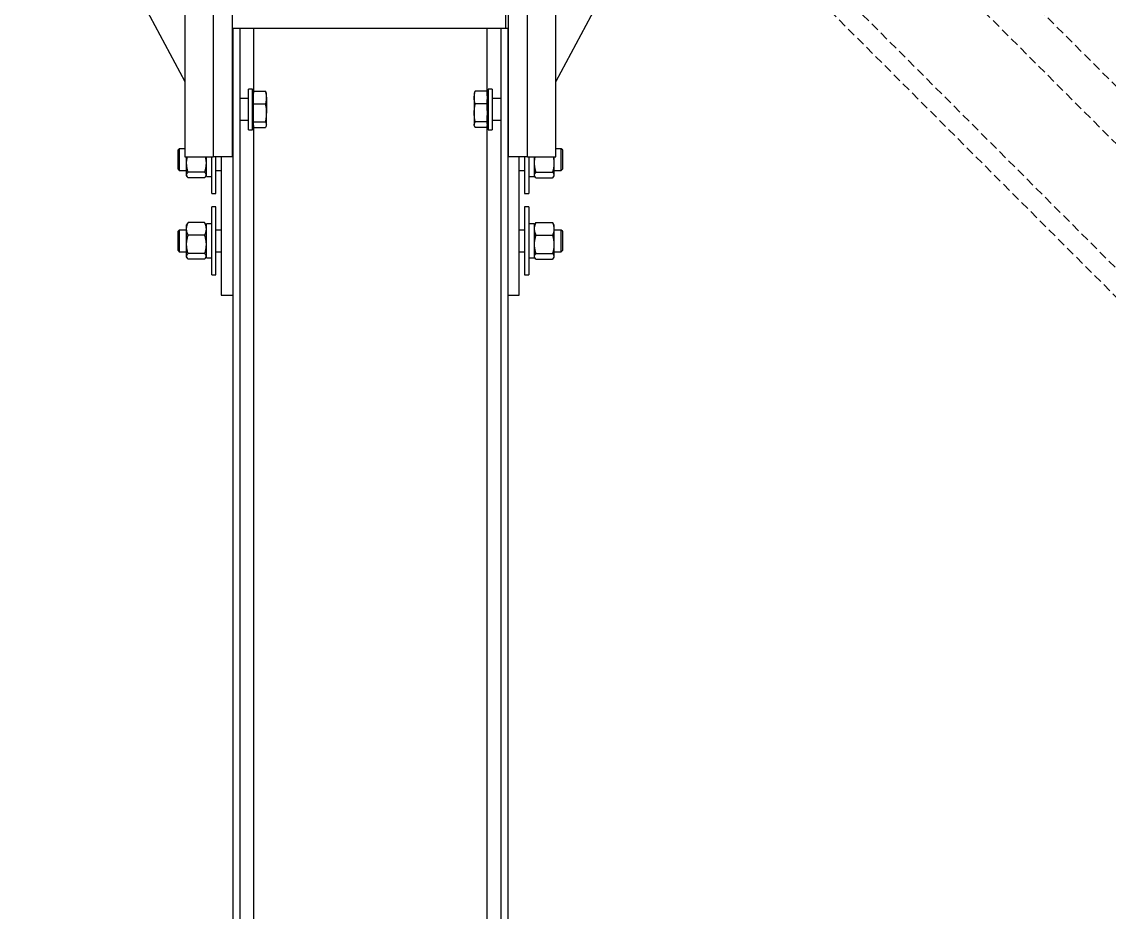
# Model space of a CAD drawing. Header units: millimetres. Extents: x -962 to 79815, y -55582 to 115780.
# Drawn here: x 14908 to 16873, y -35199 to -33591 of the extents above; entities that cross this region are included whole.
import ezdxf

# ---------------------------------------------------------------- set-up
doc = ezdxf.new("R2010")
doc.units = ezdxf.units.MM
doc.linetypes.add('HIDDEN', pattern=[9.525, 6.35, -3.175])
doc.linetypes.add('PHANTOM', pattern=[63.5, 31.75, -6.35, 6.35, -6.35, 6.35, -6.35])
doc.layers.add('02-Rotation', color=6, linetype='HIDDEN')

# ---------------------------------------------------------------- blocks, each defined once
blk = doc.blocks.new('*U169')
for p, q in [((-1554.22, 1766.35), (1766.35, -1554.22)), ((-1212.69, 1332.9), (1332.9, -1212.69)), ((-1223.29, 1322.29), (1322.29, -1223.29)), ((176.78, 77.78), (1787.57, -1533.01))]:
    blk.add_line(p, q)
blk = doc.blocks.new('*U170')
at = {"color": 7, "linetype": 'Continuous', "lineweight": 25}
for p, q in [((-137, -154), (-137, -348)), ((-116, -154), (-116, -348)), ((-102, -154), (-102, -348)), ((102, -348), (102, -154)), ((116, -348), (116, -154)), ((137, -348), (137, -154)), ((100, -253), (100, -165)), ((-197, -180), (-137, -292.5)), ((197, -180), (137, -292.5)), ((-101.5, -253), (-96.3, -253)), ((-101.5, -253), (-101.5, -1844.22)), ((-96.3, -253), (-96.3, -1844.22)), ((-96.3, -253), (-86.3, -253)), ((-86.3, -253), (86.3, -253)), ((86.3, -253), (96.3, -253)), ((96.3, -253), (96.3, -1844.22)), ((96.3, -253), (101.5, -253)), ((101.5, -253), (101.5, -1844.22)), ((-101.5, -305), (-102, -305)), ((-89.9, -305), (-96.3, -305)), ((-86.9, -298), (-89.9, -298)), ((-89.9, -328), (-89.9, -298)), ((-86.9, -328), (-86.9, -298)), ((-86.1, -300.95), (-86.9, -301.75)), ((-86.1, -302.81), (-86.1, -299.68)), ((-86.1, -299.68), (-77.39, -299.68)), ((-76.93, -300.62), (-77.39, -299.68)), ((-76.72, -301.16), (-76.92, -300.62)), ((-76.72, -304.33), (-76.72, -301.16)), ((-76.72, -304.33), (-76.72, -315.65)), ((76.92, -300.62), (76.72, -301.16)), ((76.72, -301.16), (76.72, -304.33)), ((76.72, -304.33), (76.72, -315.65)), ((77.39, -299.68), (76.93, -300.62)), ((86.1, -299.68), (77.39, -299.68)), ((86.1, -299.68), (86.1, -302.81)), ((86.9, -301.75), (86.1, -300.95)), ((89.9, -298), (86.9, -298)), ((86.9, -298), (86.9, -302.02)), ((86.9, -302.02), (86.9, -328)), ((89.9, -298), (89.9, -302.02)), ((89.9, -302.02), (89.9, -328)), ((96.3, -305), (89.9, -305)), ((102, -305), (101.5, -305)), ((-86.1, -308.99), (-86.1, -305.86)), ((-86.1, -313.46), (-86.1, -308.99)), ((-86.1, -308.99), (-77.39, -308.99)), ((86.1, -308.99), (77.39, -308.99)), ((86.1, -305.86), (86.1, -308.99)), ((86.1, -308.99), (86.1, -313.46)), ((-102, -321), (-101.5, -321)), ((-96.3, -321), (-89.9, -321)), ((-86.1, -322.31), (-86.1, -317.83)), ((-76.72, -324.31), (-76.72, -315.65)), ((76.72, -315.65), (76.72, -324.31)), ((86.1, -317.83), (86.1, -322.31)), ((89.9, -321), (96.3, -321)), ((101.5, -321), (102, -321)), ((-89.9, -328), (-86.9, -328)), ((-86.9, -324.24), (-86.1, -325.04)), ((-86.1, -322.31), (-77.39, -322.31)), ((-86.1, -323.66), (-86.1, -322.31)), ((-86.1, -326.32), (-86.1, -324.97)), ((-86.1, -326.32), (-77.39, -326.32)), ((-76.92, -325.38), (-76.72, -324.83)), ((-76.72, -324.83), (-76.72, -324.31)), ((76.72, -324.83), (76.72, -324.31)), ((76.72, -324.83), (76.92, -325.38)), ((86.1, -322.31), (77.39, -322.31)), ((86.1, -326.32), (77.39, -326.32)), ((86.1, -322.31), (86.1, -323.66)), ((86.1, -325.04), (86.9, -324.24)), ((86.1, -324.97), (86.1, -326.32)), ((86.9, -328), (89.9, -328)), ((-101.5, -330), (-102, -330)), ((101.5, -330), (102, -330)), ((-141, -342), (-141.8, -342.8)), ((-141.8, -344.7), (-141.8, -342.8)), ((-141.8, -357.2), (-141.8, -344.7)), ((-137, -342), (-141, -342)), ((-141, -342), (-141, -344.11)), ((-141, -344.11), (-141, -358)), ((141, -342), (137, -342)), ((141.8, -342.8), (141, -342)), ((141, -358), (141, -342)), ((141.8, -342.8), (141.8, -357.2)), ((-137, -348), (-116, -348)), ((-135.8, -348), (-135.8, -361.62)), ((-121, -362.55), (-121, -348)), ((-116.9, -375), (-116.9, -348)), ((-102, -348), (-116, -348)), ((-113.9, -375), (-113.9, -348)), ((-110, -348), (-110, -450)), ((116, -348), (102, -348)), ((110, -450), (110, -348)), ((113.9, -348), (113.9, -375)), ((116, -348), (137, -348)), ((116.9, -348), (116.9, -375)), ((121, -348), (121, -362.55)), ((135.8, -361.62), (135.8, -348)), ((-141.8, -357.2), (-141, -358)), ((-141, -358), (-135.8, -358)), ((-122.29, -359.38), (-134.51, -359.38)), ((-113.9, -358), (-110, -358)), ((110, -358), (113.9, -358)), ((122.29, -359.38), (134.51, -359.38)), ((135.8, -358), (141, -358)), ((141, -358), (141.8, -357.2)), ((-135.8, -361.62), (-135.24, -362.59)), ((-122.29, -363.52), (-134.51, -363.52)), ((-121.55, -362.58), (-121, -361.62)), ((-121, -362.55), (-116.9, -362.55)), ((116.9, -362.55), (121, -362.55)), ((121, -361.62), (121.55, -362.58)), ((122.29, -363.52), (134.51, -363.52)), ((135.25, -362.58), (135.8, -361.62)), ((-116.9, -375), (-113.9, -375)), ((113.9, -375), (116.9, -375)), ((-113.9, -385), (-116.9, -385)), ((-116.9, -399.19), (-116.9, -385)), ((-113.9, -399.19), (-113.9, -385)), ((116.9, -385), (113.9, -385)), ((113.9, -385), (113.9, -435)), ((116.9, -385), (116.9, -435)), ((-135.24, -397.41), (-135.8, -398.38)), ((-135.8, -398.38), (-135.8, -421.62)), ((-134.51, -396.48), (-135.22, -397.43)), ((-122.29, -396.48), (-134.51, -396.48)), ((-121.55, -397.42), (-122.29, -396.48)), ((-121, -398.38), (-121.55, -397.42)), ((-116.9, -397.45), (-121, -397.45)), ((-121, -422.55), (-121, -397.45)), ((-116.9, -435), (-116.9, -399.19)), ((-113.9, -435), (-113.9, -399.19)), ((121, -397.45), (116.9, -397.45)), ((121.55, -397.42), (121, -398.38)), ((121, -397.45), (121, -422.55)), ((122.29, -396.48), (134.51, -396.48)), ((135.8, -398.38), (135.25, -397.42)), ((135.8, -406.52), (135.8, -398.38)), ((-141, -402), (-141.8, -402.8)), ((-141.8, -404.7), (-141.8, -402.8)), ((-141.8, -417.2), (-141.8, -404.7)), ((-135.8, -402), (-141, -402)), ((-141, -402), (-141, -404.11)), ((-141, -404.11), (-141, -418)), ((-122.29, -405.86), (-134.51, -405.86)), ((-110, -402), (-113.9, -402)), ((113.9, -402), (110, -402)), ((122.29, -405.86), (134.51, -405.86)), ((141, -402), (135.8, -402)), ((135.8, -421.62), (135.8, -406.52)), ((141.8, -402.8), (141, -402)), ((141, -418), (141, -402)), ((141.8, -402.8), (141.8, -417.2)), ((-141.8, -417.2), (-141, -418)), ((141, -418), (141.8, -417.2)), ((-141, -418), (-135.8, -418)), ((-135.8, -421.62), (-135.24, -422.59)), ((-122.29, -419.38), (-134.51, -419.38)), ((-122.29, -423.52), (-134.51, -423.52)), ((-121.55, -422.58), (-121, -421.62)), ((-121, -422.55), (-116.9, -422.55)), ((-113.9, -418), (-110, -418)), ((110, -418), (113.9, -418)), ((116.9, -422.55), (121, -422.55)), ((121, -421.62), (121.55, -422.58)), ((122.29, -419.38), (134.51, -419.38)), ((122.29, -423.52), (134.51, -423.52)), ((135.25, -422.58), (135.8, -421.62)), ((135.8, -418), (141, -418)), ((-116.9, -435), (-113.9, -435)), ((113.9, -435), (116.9, -435)), ((-110, -450), (-101.5, -450)), ((101.5, -450), (110, -450))]:
    blk.add_line(p, q, dxfattribs=at)
at = {"color": 7, "linetype": 'PHANTOM', "lineweight": 18}
for p, q in [((-137, -154), (-137, -348)), ((-116, -154), (-116, -348)), ((-102, -154), (-102, -348)), ((102, -348), (102, -154)), ((116, -348), (116, -154)), ((137, -348), (137, -154)), ((100, -253), (100, -169.74)), ((-101.5, -253), (-96.3, -253)), ((-101.5, -253), (-101.5, -1844.22)), ((-96.3, -253), (-96.3, -1844.22)), ((-96.3, -253), (-86.3, -253)), ((-92.93, -253), (-86.3, -253)), ((86.3, -253), (92.93, -253)), ((86.3, -253), (96.3, -253)), ((96.3, -253), (96.3, -1844.22)), ((96.3, -253), (101.5, -253)), ((101.5, -253), (101.5, -1844.22)), ((-102, -264.11), (-102, -348)), ((-101.5, -263.5), (-101.5, -1844.22)), ((-96.3, -257.13), (-96.3, -1844.22)), ((96.3, -257.13), (96.3, -1844.22)), ((101.5, -263.5), (101.5, -1844.22)), ((102, -348), (102, -264.11)), ((-101.5, -305), (-102, -305)), ((-101.5, -305), (-102, -305)), ((-89.9, -305), (-96.3, -305)), ((-89.9, -305), (-96.3, -305)), ((-86.9, -298), (-89.9, -298)), ((-89.9, -328), (-89.9, -298)), ((-86.9, -298), (-89.9, -298)), ((-89.9, -328), (-89.9, -298)), ((-86.9, -328), (-86.9, -298)), ((-86.9, -328), (-86.9, -298)), ((-86.1, -300.95), (-86.9, -301.75)), ((-86.1, -300.95), (-86.9, -301.75)), ((-86.1, -302.81), (-86.1, -299.68)), ((-86.1, -299.68), (-77.39, -299.68)), ((-86.1, -302.81), (-86.1, -299.68)), ((-86.1, -299.68), (-77.39, -299.68)), ((-76.93, -300.62), (-77.39, -299.68)), ((-76.93, -300.62), (-77.39, -299.68)), ((-76.72, -301.16), (-76.92, -300.62)), ((-76.72, -301.16), (-76.92, -300.62)), ((-76.72, -304.33), (-76.72, -301.16)), ((-76.72, -304.33), (-76.72, -301.16)), ((-76.72, -304.33), (-76.72, -315.65)), ((-76.72, -304.33), (-76.72, -315.65)), ((76.92, -300.62), (76.72, -301.16)), ((76.92, -300.62), (76.72, -301.16)), ((76.72, -301.16), (76.72, -304.33)), ((76.72, -301.16), (76.72, -304.33)), ((76.72, -304.33), (76.72, -315.65)), ((76.72, -304.33), (76.72, -315.65)), ((77.39, -299.68), (76.93, -300.62)), ((77.39, -299.68), (76.93, -300.62)), ((86.1, -299.68), (77.39, -299.68)), ((86.1, -299.68), (77.39, -299.68)), ((86.1, -299.68), (86.1, -302.81)), ((86.1, -299.68), (86.1, -302.81)), ((86.9, -301.75), (86.1, -300.95)), ((86.9, -301.75), (86.1, -300.95)), ((89.9, -298), (86.9, -298)), ((86.9, -298), (86.9, -302.02)), ((89.9, -298), (86.9, -298)), ((86.9, -298), (86.9, -302.02)), ((86.9, -302.02), (86.9, -328)), ((86.9, -302.02), (86.9, -328)), ((89.9, -298), (89.9, -302.02)), ((89.9, -298), (89.9, -302.02)), ((89.9, -302.02), (89.9, -328)), ((89.9, -302.02), (89.9, -328)), ((96.3, -305), (89.9, -305)), ((96.3, -305), (89.9, -305)), ((102, -305), (101.5, -305)), ((102, -305), (101.5, -305)), ((-137, -306.97), (-137, -348)), ((-86.1, -308.99), (-86.1, -305.86)), ((-86.1, -308.99), (-86.1, -305.86)), ((-86.1, -313.46), (-86.1, -308.99)), ((-86.1, -308.99), (-77.39, -308.99)), ((-86.1, -313.46), (-86.1, -308.99)), ((-86.1, -308.99), (-77.39, -308.99)), ((86.1, -308.99), (77.39, -308.99)), ((86.1, -308.99), (77.39, -308.99)), ((86.1, -305.86), (86.1, -308.99)), ((86.1, -305.86), (86.1, -308.99)), ((86.1, -308.99), (86.1, -313.46)), ((86.1, -308.99), (86.1, -313.46)), ((137, -348), (137, -306.97)), ((-102, -321), (-101.5, -321)), ((-102, -321), (-101.5, -321)), ((-96.3, -321), (-89.9, -321)), ((-96.3, -321), (-89.9, -321)), ((-86.1, -322.31), (-86.1, -317.83)), ((-86.1, -322.31), (-86.1, -317.83)), ((-76.72, -324.31), (-76.72, -315.65)), ((-76.72, -324.31), (-76.72, -315.65)), ((76.72, -315.65), (76.72, -324.31)), ((76.72, -315.65), (76.72, -324.31)), ((86.1, -317.83), (86.1, -322.31)), ((86.1, -317.83), (86.1, -322.31)), ((89.9, -321), (96.3, -321)), ((89.9, -321), (96.3, -321)), ((101.5, -321), (102, -321)), ((101.5, -321), (102, -321)), ((-89.9, -328), (-86.9, -328)), ((-89.9, -328), (-86.9, -328)), ((-86.9, -324.24), (-86.1, -325.04)), ((-86.9, -324.24), (-86.1, -325.04)), ((-86.1, -322.31), (-77.39, -322.31)), ((-86.1, -323.66), (-86.1, -322.31)), ((-86.1, -322.31), (-77.39, -322.31)), ((-86.1, -323.66), (-86.1, -322.31)), ((-86.1, -326.32), (-86.1, -324.97)), ((-86.1, -326.32), (-86.1, -324.97)), ((-86.1, -326.32), (-77.39, -326.32)), ((-86.1, -326.32), (-77.39, -326.32)), ((-76.92, -325.38), (-76.72, -324.83)), ((-76.92, -325.38), (-76.72, -324.83)), ((-76.72, -324.83), (-76.72, -324.31)), ((-76.72, -324.83), (-76.72, -324.31)), ((76.72, -324.83), (76.72, -324.31)), ((76.72, -324.83), (76.72, -324.31)), ((76.72, -324.83), (76.92, -325.38)), ((76.72, -324.83), (76.92, -325.38)), ((86.1, -322.31), (77.39, -322.31)), ((86.1, -322.31), (77.39, -322.31)), ((86.1, -326.32), (77.39, -326.32)), ((86.1, -326.32), (77.39, -326.32)), ((86.1, -322.31), (86.1, -323.66)), ((86.1, -322.31), (86.1, -323.66)), ((86.1, -325.04), (86.9, -324.24)), ((86.1, -325.04), (86.9, -324.24)), ((86.1, -324.97), (86.1, -326.32)), ((86.1, -324.97), (86.1, -326.32)), ((86.9, -328), (89.9, -328)), ((86.9, -328), (89.9, -328)), ((-101.5, -330), (-102, -330)), ((-101.5, -330), (-102, -330)), ((101.5, -330), (102, -330)), ((101.5, -330), (102, -330)), ((-141, -342), (-141.8, -342.8)), ((-141, -342), (-141.8, -342.8)), ((-141.8, -344.7), (-141.8, -342.8)), ((-141.8, -344.7), (-141.8, -342.8)), ((-141.8, -357.2), (-141.8, -344.7)), ((-141.8, -357.2), (-141.8, -344.7)), ((-137, -342), (-141, -342)), ((-141, -342), (-141, -344.11)), ((-137, -342), (-141, -342)), ((-141, -342), (-141, -344.11)), ((-141, -344.11), (-141, -358)), ((-141, -344.11), (-141, -358)), ((141, -342), (137, -342)), ((141, -342), (137, -342)), ((141.8, -342.8), (141, -342)), ((141, -358), (141, -342)), ((141.8, -342.8), (141, -342)), ((141, -358), (141, -342)), ((141.8, -342.8), (141.8, -357.2)), ((141.8, -342.8), (141.8, -357.2)), ((-137, -348), (-116, -348)), ((-137, -348), (-116, -348)), ((-135.8, -348), (-135.8, -361.62)), ((-135.8, -348), (-135.8, -361.62)), ((-121, -362.55), (-121, -348)), ((-121, -362.55), (-121, -348)), ((-116.9, -375), (-116.9, -348)), ((-116.9, -375), (-116.9, -348)), ((-102, -348), (-116, -348)), ((-102, -348), (-116, -348)), ((-113.9, -375), (-113.9, -348)), ((-113.9, -375), (-113.9, -348)), ((-110, -348), (-110, -450)), ((-110, -348), (-110, -450)), ((116, -348), (102, -348)), ((116, -348), (102, -348)), ((110, -450), (110, -348)), ((110, -450), (110, -348)), ((113.9, -348), (113.9, -375)), ((113.9, -348), (113.9, -375)), ((116, -348), (137, -348)), ((116, -348), (137, -348)), ((116.9, -348), (116.9, -375)), ((116.9, -348), (116.9, -375)), ((121, -348), (121, -362.55)), ((121, -348), (121, -362.55)), ((135.8, -361.62), (135.8, -348)), ((135.8, -361.62), (135.8, -348)), ((-141.8, -357.2), (-141, -358)), ((-141.8, -357.2), (-141, -358)), ((-141, -358), (-135.8, -358)), ((-141, -358), (-135.8, -358)), ((-122.29, -359.38), (-134.51, -359.38)), ((-122.29, -359.38), (-134.51, -359.38)), ((-113.9, -358), (-110, -358)), ((-113.9, -358), (-110, -358)), ((110, -358), (113.9, -358)), ((110, -358), (113.9, -358)), ((122.29, -359.38), (134.51, -359.38)), ((122.29, -359.38), (134.51, -359.38)), ((135.8, -358), (141, -358)), ((135.8, -358), (141, -358)), ((141, -358), (141.8, -357.2)), ((141, -358), (141.8, -357.2)), ((-135.8, -361.62), (-135.24, -362.59)), ((-135.8, -361.62), (-135.24, -362.59)), ((-122.29, -363.52), (-134.51, -363.52)), ((-122.29, -363.52), (-134.51, -363.52)), ((-121.55, -362.58), (-121, -361.62)), ((-121.55, -362.58), (-121, -361.62)), ((-121, -362.55), (-116.9, -362.55)), ((-121, -362.55), (-116.9, -362.55)), ((116.9, -362.55), (121, -362.55)), ((116.9, -362.55), (121, -362.55)), ((121, -361.62), (121.55, -362.58)), ((121, -361.62), (121.55, -362.58)), ((122.29, -363.52), (134.51, -363.52)), ((122.29, -363.52), (134.51, -363.52)), ((135.25, -362.58), (135.8, -361.62)), ((135.25, -362.58), (135.8, -361.62)), ((-116.9, -375), (-113.9, -375)), ((-116.9, -375), (-113.9, -375)), ((113.9, -375), (116.9, -375)), ((113.9, -375), (116.9, -375)), ((-113.9, -385), (-116.9, -385)), ((-116.9, -399.19), (-116.9, -385)), ((-113.9, -385), (-116.9, -385)), ((-116.9, -399.19), (-116.9, -385)), ((-113.9, -399.19), (-113.9, -385)), ((-113.9, -399.19), (-113.9, -385)), ((116.9, -385), (113.9, -385)), ((113.9, -385), (113.9, -435)), ((116.9, -385), (113.9, -385)), ((113.9, -385), (113.9, -435)), ((116.9, -385), (116.9, -435)), ((116.9, -385), (116.9, -435)), ((-135.24, -397.41), (-135.8, -398.38)), ((-135.24, -397.41), (-135.8, -398.38)), ((-135.8, -398.38), (-135.8, -421.62)), ((-135.8, -398.38), (-135.8, -421.62)), ((-134.51, -396.48), (-135.22, -397.43)), ((-134.51, -396.48), (-135.22, -397.43)), ((-122.29, -396.48), (-134.51, -396.48)), ((-122.29, -396.48), (-134.51, -396.48)), ((-121.55, -397.42), (-122.29, -396.48)), ((-121.55, -397.42), (-122.29, -396.48)), ((-121, -398.38), (-121.55, -397.42)), ((-121, -398.38), (-121.55, -397.42)), ((-116.9, -397.45), (-121, -397.45)), ((-121, -422.55), (-121, -397.45)), ((-116.9, -397.45), (-121, -397.45)), ((-121, -422.55), (-121, -397.45)), ((-116.9, -435), (-116.9, -399.19)), ((-116.9, -435), (-116.9, -399.19)), ((-113.9, -435), (-113.9, -399.19)), ((-113.9, -435), (-113.9, -399.19)), ((121, -397.45), (116.9, -397.45)), ((121, -397.45), (116.9, -397.45)), ((121.55, -397.42), (121, -398.38)), ((121.55, -397.42), (121, -398.38)), ((121, -397.45), (121, -422.55)), ((121, -397.45), (121, -422.55)), ((122.29, -396.48), (134.51, -396.48)), ((122.29, -396.48), (134.51, -396.48)), ((135.8, -398.38), (135.25, -397.42)), ((135.8, -398.38), (135.25, -397.42)), ((135.8, -406.52), (135.8, -398.38)), ((135.8, -406.52), (135.8, -398.38)), ((-141, -402), (-141.8, -402.8)), ((-141, -402), (-141.8, -402.8)), ((-141.8, -404.7), (-141.8, -402.8)), ((-141.8, -404.7), (-141.8, -402.8)), ((-141.8, -417.2), (-141.8, -404.7)), ((-141.8, -417.2), (-141.8, -404.7)), ((-135.8, -402), (-141, -402)), ((-141, -402), (-141, -404.11)), ((-135.8, -402), (-141, -402)), ((-141, -402), (-141, -404.11)), ((-141, -404.11), (-141, -418)), ((-141, -404.11), (-141, -418)), ((-122.29, -405.86), (-134.51, -405.86)), ((-122.29, -405.86), (-134.51, -405.86)), ((-110, -402), (-113.9, -402)), ((-110, -402), (-113.9, -402)), ((113.9, -402), (110, -402)), ((113.9, -402), (110, -402)), ((122.29, -405.86), (134.51, -405.86)), ((122.29, -405.86), (134.51, -405.86)), ((141, -402), (135.8, -402)), ((141, -402), (135.8, -402)), ((135.8, -421.62), (135.8, -406.52)), ((135.8, -421.62), (135.8, -406.52)), ((141.8, -402.8), (141, -402)), ((141, -418), (141, -402)), ((141.8, -402.8), (141, -402)), ((141, -418), (141, -402)), ((141.8, -402.8), (141.8, -417.2)), ((141.8, -402.8), (141.8, -417.2)), ((-141.8, -417.2), (-141, -418)), ((-141.8, -417.2), (-141, -418)), ((141, -418), (141.8, -417.2)), ((141, -418), (141.8, -417.2)), ((-141, -418), (-135.8, -418)), ((-141, -418), (-135.8, -418)), ((-135.8, -421.62), (-135.24, -422.59)), ((-135.8, -421.62), (-135.24, -422.59)), ((-122.29, -419.38), (-134.51, -419.38)), ((-122.29, -419.38), (-134.51, -419.38)), ((-122.29, -423.52), (-134.51, -423.52)), ((-122.29, -423.52), (-134.51, -423.52)), ((-121.55, -422.58), (-121, -421.62)), ((-121.55, -422.58), (-121, -421.62)), ((-121, -422.55), (-116.9, -422.55)), ((-121, -422.55), (-116.9, -422.55)), ((-113.9, -418), (-110, -418)), ((-113.9, -418), (-110, -418)), ((110, -418), (113.9, -418)), ((110, -418), (113.9, -418)), ((116.9, -422.55), (121, -422.55)), ((116.9, -422.55), (121, -422.55)), ((121, -421.62), (121.55, -422.58)), ((121, -421.62), (121.55, -422.58)), ((122.29, -419.38), (134.51, -419.38)), ((122.29, -419.38), (134.51, -419.38)), ((122.29, -423.52), (134.51, -423.52)), ((122.29, -423.52), (134.51, -423.52)), ((135.25, -422.58), (135.8, -421.62)), ((135.25, -422.58), (135.8, -421.62)), ((135.8, -418), (141, -418)), ((135.8, -418), (141, -418)), ((-116.9, -435), (-113.9, -435)), ((-116.9, -435), (-113.9, -435)), ((113.9, -435), (116.9, -435)), ((113.9, -435), (116.9, -435)), ((-110, -450), (-101.5, -450)), ((-110, -450), (-101.5, -450)), ((101.5, -450), (110, -450)), ((101.5, -450), (110, -450))]:
    blk.add_line(p, q, dxfattribs=at)
at = {"color": 8, "linetype": 'Continuous', "lineweight": 25}
for p, q in [((-86.3, -253), (-86.3, -301.15)), ((86.3, -301.15), (86.3, -253)), ((-86.3, -324.84), (-86.3, -1844.22)), ((86.3, -1844.22), (86.3, -324.84))]:
    blk.add_line(p, q, dxfattribs=at)
at = {"color": 8, "linetype": 'PHANTOM', "lineweight": 18}
for p, q in [((-86.3, -253), (-86.3, -301.15)), ((-86.3, -253), (-86.3, -301.15)), ((86.3, -301.15), (86.3, -253)), ((86.3, -301.15), (86.3, -253)), ((-116, -281.25), (-116, -348)), ((116, -348), (116, -281.25)), ((-86.3, -324.84), (-86.3, -1844.22)), ((-86.3, -324.84), (-86.3, -1844.22)), ((86.3, -1844.22), (86.3, -324.84)), ((86.3, -1844.22), (86.3, -324.84))]:
    blk.add_line(p, q, dxfattribs=at)
at = {"color": 7, "linetype": 'Continuous', "lineweight": 25}
for points, knots in [([(-86.1, -305.86), (-86.12, -305.78), (-86.35, -304.9), (-86.37, -303.86), (-86.13, -302.94), (-86.1, -302.81)], [0, 0, 0, 0, 0.0824924, 0.8703226, 1, 1, 1, 1]), ([(-77.39, -299.68), (-77.29, -300.07), (-76.89, -301.61), (-76.79, -303.17), (-76.72, -304.33)], [0, 0, 0, 0, 0.2530667, 1, 1, 1, 1]), ([(-76.72, -304.33), (-76.75, -305.09), (-76.82, -306.61), (-77.17, -308.15), (-77.38, -308.95), (-77.39, -308.99)], [0, 0, 0, 0, 0.484448, 0.973031, 1, 1, 1, 1]), ([(76.72, -304.33), (76.79, -303.17), (76.89, -301.61), (77.29, -300.07), (77.39, -299.68)], [0, 0, 0, 0, 0.746933, 1, 1, 1, 1]), ([(77.39, -308.99), (77.38, -308.95), (77.17, -308.16), (76.82, -306.61), (76.75, -305.1), (76.72, -304.33)], [0, 0, 0, 0, 0.026969, 0.511714, 1, 1, 1, 1]), ([(86.1, -302.81), (86.13, -302.94), (86.37, -303.86), (86.35, -304.9), (86.12, -305.78), (86.1, -305.86)], [0, 0, 0, 0, 0.1296774, 0.9175076, 1, 1, 1, 1]), ([(-77.39, -308.99), (-77.2, -310.09), (-76.82, -312.29), (-76.75, -314.53), (-76.72, -315.65)], [0, 0, 0, 0, 0.498113, 1, 1, 1, 1]), ([(76.72, -315.65), (76.75, -314.54), (76.82, -312.3), (77.2, -310.1), (77.39, -308.99)], [0, 0, 0, 0, 0.497781, 1, 1, 1, 1]), ([(-86.1, -317.83), (-86.23, -316.67), (-86.4, -315.2), (-86.15, -313.76), (-86.1, -313.46)], [0, 0, 0, 0, 0.793645, 1, 1, 1, 1]), ([(-76.72, -315.65), (-76.75, -316.76), (-76.82, -318.99), (-77.2, -321.2), (-77.39, -322.31)], [0, 0, 0, 0, 0.497781, 1, 1, 1, 1]), ([(77.39, -322.31), (77.2, -321.21), (76.82, -319), (76.75, -316.77), (76.72, -315.65)], [0, 0, 0, 0, 0.4981128, 1, 1, 1, 1]), ([(86.1, -313.46), (86.23, -314.63), (86.4, -316.09), (86.15, -317.53), (86.1, -317.83)], [0, 0, 0, 0, 0.793645, 1, 1, 1, 1]), ([(-86.1, -324.97), (-86.23, -324.62), (-86.4, -324.18), (-86.15, -323.75), (-86.1, -323.66)], [0, 0, 0, 0, 0.7936446, 1, 1, 1, 1]), ([(-77.39, -322.31), (-77.2, -322.64), (-76.82, -323.3), (-76.75, -323.98), (-76.72, -324.31)], [0, 0, 0, 0, 0.498113, 1, 1, 1, 1]), ([(-76.72, -324.31), (-76.75, -324.65), (-76.82, -325.32), (-77.2, -325.99), (-77.39, -326.32)], [0, 0, 0, 0, 0.497781, 1, 1, 1, 1]), ([(76.72, -324.31), (76.75, -323.98), (76.82, -323.31), (77.2, -322.64), (77.39, -322.31)], [0, 0, 0, 0, 0.4977806, 1, 1, 1, 1]), ([(77.39, -326.32), (77.2, -325.99), (76.82, -325.32), (76.75, -324.65), (76.72, -324.31)], [0, 0, 0, 0, 0.4981128, 1, 1, 1, 1]), ([(86.1, -323.66), (86.23, -324.01), (86.4, -324.45), (86.15, -324.88), (86.1, -324.97)], [0, 0, 0, 0, 0.793645, 1, 1, 1, 1]), ([(-134.51, -359.38), (-134.67, -358.8), (-135.14, -357.13), (-135.6, -354.25), (-135.66, -350.97), (-135.16, -348.92), (-134.94, -348)], [0, 0, 0, 0, 0.155132, 0.451998, 0.75612, 1, 1, 1, 1]), ([(-121.86, -348), (-121.64, -348.92), (-121.15, -350.94), (-121.2, -354.22), (-121.65, -357.1), (-122.13, -358.8), (-122.29, -359.38)], [0, 0, 0, 0, 0.243879, 0.540376, 0.844869, 1, 1, 1, 1]), ([(122.29, -359.38), (121.98, -358.21), (121.35, -355.83), (121.14, -352.32), (121.35, -349.68), (121.69, -348.33), (121.78, -348)], [0, 0, 0, 0, 0.3151544, 0.637143, 0.9115469, 1, 1, 1, 1]), ([(135, -348), (135.12, -348.46), (135.54, -350.13), (135.66, -352.92), (135.34, -356.28), (134.79, -358.34), (134.51, -359.38)], [0, 0, 0, 0, 0.124423, 0.446303, 0.720615, 1, 1, 1, 1]), ([(-134.51, -363.52), (-134.82, -363.16), (-135.45, -362.44), (-135.68, -361.36), (-135.34, -360.33), (-134.79, -359.7), (-134.51, -359.38)], [0, 0, 0, 0, 0.264607, 0.534953, 0.765346, 1, 1, 1, 1]), ([(-122.29, -359.38), (-121.98, -359.74), (-121.35, -360.47), (-121.12, -361.54), (-121.46, -362.57), (-122.01, -363.2), (-122.29, -363.52)], [0, 0, 0, 0, 0.264607, 0.534953, 0.765346, 1, 1, 1, 1]), ([(122.29, -363.52), (121.88, -363.03), (121.19, -362.19), (121.19, -360.96), (121.65, -360.08), (122.13, -359.56), (122.29, -359.38)], [0, 0, 0, 0, 0.364276, 0.613562, 0.86957, 1, 1, 1, 1]), ([(134.51, -359.38), (134.67, -359.56), (135.14, -360.07), (135.61, -360.95), (135.62, -362.18), (134.92, -363.03), (134.51, -363.52)], [0, 0, 0, 0, 0.13043, 0.380026, 0.635722, 1, 1, 1, 1]), ([(-134.51, -405.86), (-134.82, -405.04), (-135.45, -403.4), (-135.68, -400.96), (-135.34, -398.63), (-134.79, -397.2), (-134.51, -396.48)], [0, 0, 0, 0, 0.264607, 0.534953, 0.765346, 1, 1, 1, 1]), ([(-122.29, -396.48), (-121.98, -397.29), (-121.35, -398.94), (-121.12, -401.38), (-121.46, -403.71), (-122.01, -405.14), (-122.29, -405.86)], [0, 0, 0, 0, 0.264607, 0.534953, 0.765346, 1, 1, 1, 1]), ([(122.29, -405.86), (121.98, -405.04), (121.35, -403.4), (121.12, -400.96), (121.46, -398.63), (122.01, -397.2), (122.29, -396.48)], [0, 0, 0, 0, 0.264607, 0.534953, 0.765346, 1, 1, 1, 1]), ([(122.29, -396.48), (122.12, -396.65), (121.82, -396.97), (121.67, -397.29), (121.6, -397.43)], [0, 0, 0, 0, 0.5592044, 1, 1, 1, 1]), ([(134.51, -396.48), (134.82, -397.29), (135.45, -398.94), (135.68, -401.38), (135.34, -403.71), (134.79, -405.14), (134.51, -405.86)], [0, 0, 0, 0, 0.264607, 0.534953, 0.765346, 1, 1, 1, 1]), ([(135.19, -397.43), (135.13, -397.29), (134.99, -396.97), (134.68, -396.65), (134.51, -396.48)], [0, 0, 0, 0, 0.4406983, 1, 1, 1, 1]), ([(-134.51, -419.38), (-134.67, -418.8), (-135.14, -417.13), (-135.61, -414.25), (-135.62, -410.24), (-134.92, -407.48), (-134.51, -405.86)], [0, 0, 0, 0, 0.13043, 0.380026, 0.635722, 1, 1, 1, 1]), ([(-122.29, -405.86), (-121.88, -407.48), (-121.19, -410.22), (-121.19, -414.22), (-121.65, -417.1), (-122.13, -418.8), (-122.29, -419.38)], [0, 0, 0, 0, 0.364276, 0.613562, 0.86957, 1, 1, 1, 1]), ([(122.29, -419.38), (121.98, -418.21), (121.35, -415.83), (121.12, -412.32), (121.46, -408.96), (122.01, -406.9), (122.29, -405.86)], [0, 0, 0, 0, 0.264607, 0.534953, 0.765346, 1, 1, 1, 1]), ([(134.51, -405.86), (134.82, -407.03), (135.45, -409.4), (135.68, -412.92), (135.34, -416.28), (134.79, -418.34), (134.51, -419.38)], [0, 0, 0, 0, 0.264607, 0.534953, 0.765346, 1, 1, 1, 1]), ([(-134.51, -423.52), (-134.82, -423.16), (-135.45, -422.44), (-135.68, -421.36), (-135.34, -420.33), (-134.79, -419.7), (-134.51, -419.38)], [0, 0, 0, 0, 0.264607, 0.534953, 0.765346, 1, 1, 1, 1]), ([(-122.29, -419.38), (-121.98, -419.74), (-121.35, -420.47), (-121.12, -421.54), (-121.46, -422.57), (-122.01, -423.2), (-122.29, -423.52)], [0, 0, 0, 0, 0.264607, 0.534953, 0.765346, 1, 1, 1, 1]), ([(122.29, -423.52), (121.88, -423.03), (121.19, -422.19), (121.19, -420.96), (121.65, -420.08), (122.13, -419.56), (122.29, -419.38)], [0, 0, 0, 0, 0.364276, 0.613562, 0.86957, 1, 1, 1, 1]), ([(134.51, -419.38), (134.67, -419.56), (135.14, -420.07), (135.61, -420.95), (135.62, -422.18), (134.92, -423.03), (134.51, -423.52)], [0, 0, 0, 0, 0.13043, 0.380026, 0.635722, 1, 1, 1, 1])]:
    blk.add_open_spline(points, degree=3, knots=knots, dxfattribs=at)
at = {"color": 7, "linetype": 'PHANTOM', "lineweight": 18}
for points, knots in [([(-86.1, -305.86), (-86.12, -305.78), (-86.35, -304.9), (-86.37, -303.86), (-86.13, -302.94), (-86.1, -302.81)], [0, 0, 0, 0, 0.0824924, 0.8703226, 1, 1, 1, 1]), ([(-86.1, -305.86), (-86.12, -305.78), (-86.35, -304.9), (-86.37, -303.86), (-86.13, -302.94), (-86.1, -302.81)], [0, 0, 0, 0, 0.0824924, 0.8703226, 1, 1, 1, 1]), ([(-77.39, -299.68), (-77.29, -300.07), (-76.89, -301.61), (-76.79, -303.17), (-76.72, -304.33)], [0, 0, 0, 0, 0.2530667, 1, 1, 1, 1]), ([(-77.39, -299.68), (-77.29, -300.07), (-76.89, -301.61), (-76.79, -303.17), (-76.72, -304.33)], [0, 0, 0, 0, 0.2530667, 1, 1, 1, 1]), ([(-76.72, -304.33), (-76.75, -305.09), (-76.82, -306.61), (-77.17, -308.15), (-77.38, -308.95), (-77.39, -308.99)], [0, 0, 0, 0, 0.484448, 0.973031, 1, 1, 1, 1]), ([(-76.72, -304.33), (-76.75, -305.09), (-76.82, -306.61), (-77.17, -308.15), (-77.38, -308.95), (-77.39, -308.99)], [0, 0, 0, 0, 0.484448, 0.973031, 1, 1, 1, 1]), ([(76.72, -304.33), (76.79, -303.17), (76.89, -301.61), (77.29, -300.07), (77.39, -299.68)], [0, 0, 0, 0, 0.746933, 1, 1, 1, 1]), ([(76.72, -304.33), (76.79, -303.17), (76.89, -301.61), (77.29, -300.07), (77.39, -299.68)], [0, 0, 0, 0, 0.746933, 1, 1, 1, 1]), ([(77.39, -308.99), (77.38, -308.95), (77.17, -308.16), (76.82, -306.61), (76.75, -305.1), (76.72, -304.33)], [0, 0, 0, 0, 0.026969, 0.511714, 1, 1, 1, 1]), ([(77.39, -308.99), (77.38, -308.95), (77.17, -308.16), (76.82, -306.61), (76.75, -305.1), (76.72, -304.33)], [0, 0, 0, 0, 0.026969, 0.511714, 1, 1, 1, 1]), ([(86.1, -302.81), (86.13, -302.94), (86.37, -303.86), (86.35, -304.9), (86.12, -305.78), (86.1, -305.86)], [0, 0, 0, 0, 0.1296774, 0.9175076, 1, 1, 1, 1]), ([(86.1, -302.81), (86.13, -302.94), (86.37, -303.86), (86.35, -304.9), (86.12, -305.78), (86.1, -305.86)], [0, 0, 0, 0, 0.1296774, 0.9175076, 1, 1, 1, 1]), ([(-77.39, -308.99), (-77.2, -310.09), (-76.82, -312.29), (-76.75, -314.53), (-76.72, -315.65)], [0, 0, 0, 0, 0.498113, 1, 1, 1, 1]), ([(-77.39, -308.99), (-77.2, -310.09), (-76.82, -312.29), (-76.75, -314.53), (-76.72, -315.65)], [0, 0, 0, 0, 0.498113, 1, 1, 1, 1]), ([(76.72, -315.65), (76.75, -314.54), (76.82, -312.3), (77.2, -310.1), (77.39, -308.99)], [0, 0, 0, 0, 0.497781, 1, 1, 1, 1]), ([(76.72, -315.65), (76.75, -314.54), (76.82, -312.3), (77.2, -310.1), (77.39, -308.99)], [0, 0, 0, 0, 0.497781, 1, 1, 1, 1]), ([(-86.1, -317.83), (-86.23, -316.67), (-86.4, -315.2), (-86.15, -313.76), (-86.1, -313.46)], [0, 0, 0, 0, 0.793645, 1, 1, 1, 1]), ([(-86.1, -317.83), (-86.23, -316.67), (-86.4, -315.2), (-86.15, -313.76), (-86.1, -313.46)], [0, 0, 0, 0, 0.793645, 1, 1, 1, 1]), ([(-76.72, -315.65), (-76.75, -316.76), (-76.82, -318.99), (-77.2, -321.2), (-77.39, -322.31)], [0, 0, 0, 0, 0.497781, 1, 1, 1, 1]), ([(-76.72, -315.65), (-76.75, -316.76), (-76.82, -318.99), (-77.2, -321.2), (-77.39, -322.31)], [0, 0, 0, 0, 0.497781, 1, 1, 1, 1]), ([(77.39, -322.31), (77.2, -321.21), (76.82, -319), (76.75, -316.77), (76.72, -315.65)], [0, 0, 0, 0, 0.4981128, 1, 1, 1, 1]), ([(77.39, -322.31), (77.2, -321.21), (76.82, -319), (76.75, -316.77), (76.72, -315.65)], [0, 0, 0, 0, 0.4981128, 1, 1, 1, 1]), ([(86.1, -313.46), (86.23, -314.63), (86.4, -316.09), (86.15, -317.53), (86.1, -317.83)], [0, 0, 0, 0, 0.793645, 1, 1, 1, 1]), ([(86.1, -313.46), (86.23, -314.63), (86.4, -316.09), (86.15, -317.53), (86.1, -317.83)], [0, 0, 0, 0, 0.793645, 1, 1, 1, 1]), ([(-86.1, -324.97), (-86.23, -324.62), (-86.4, -324.18), (-86.15, -323.75), (-86.1, -323.66)], [0, 0, 0, 0, 0.7936446, 1, 1, 1, 1]), ([(-86.1, -324.97), (-86.23, -324.62), (-86.4, -324.18), (-86.15, -323.75), (-86.1, -323.66)], [0, 0, 0, 0, 0.7936446, 1, 1, 1, 1]), ([(-77.39, -322.31), (-77.2, -322.64), (-76.82, -323.3), (-76.75, -323.98), (-76.72, -324.31)], [0, 0, 0, 0, 0.498113, 1, 1, 1, 1]), ([(-77.39, -322.31), (-77.2, -322.64), (-76.82, -323.3), (-76.75, -323.98), (-76.72, -324.31)], [0, 0, 0, 0, 0.498113, 1, 1, 1, 1]), ([(-76.72, -324.31), (-76.75, -324.65), (-76.82, -325.32), (-77.2, -325.99), (-77.39, -326.32)], [0, 0, 0, 0, 0.497781, 1, 1, 1, 1]), ([(-76.72, -324.31), (-76.75, -324.65), (-76.82, -325.32), (-77.2, -325.99), (-77.39, -326.32)], [0, 0, 0, 0, 0.497781, 1, 1, 1, 1]), ([(76.72, -324.31), (76.75, -323.98), (76.82, -323.31), (77.2, -322.64), (77.39, -322.31)], [0, 0, 0, 0, 0.4977806, 1, 1, 1, 1]), ([(76.72, -324.31), (76.75, -323.98), (76.82, -323.31), (77.2, -322.64), (77.39, -322.31)], [0, 0, 0, 0, 0.4977806, 1, 1, 1, 1]), ([(77.39, -326.32), (77.2, -325.99), (76.82, -325.32), (76.75, -324.65), (76.72, -324.31)], [0, 0, 0, 0, 0.4981128, 1, 1, 1, 1]), ([(77.39, -326.32), (77.2, -325.99), (76.82, -325.32), (76.75, -324.65), (76.72, -324.31)], [0, 0, 0, 0, 0.4981128, 1, 1, 1, 1]), ([(86.1, -323.66), (86.23, -324.01), (86.4, -324.45), (86.15, -324.88), (86.1, -324.97)], [0, 0, 0, 0, 0.793645, 1, 1, 1, 1]), ([(86.1, -323.66), (86.23, -324.01), (86.4, -324.45), (86.15, -324.88), (86.1, -324.97)], [0, 0, 0, 0, 0.793645, 1, 1, 1, 1]), ([(-134.51, -359.38), (-134.67, -358.8), (-135.14, -357.13), (-135.6, -354.25), (-135.66, -350.97), (-135.16, -348.92), (-134.94, -348)], [0, 0, 0, 0, 0.155132, 0.451998, 0.75612, 1, 1, 1, 1]), ([(-134.51, -359.38), (-134.67, -358.8), (-135.14, -357.13), (-135.6, -354.25), (-135.66, -350.97), (-135.16, -348.92), (-134.94, -348)], [0, 0, 0, 0, 0.155132, 0.451998, 0.75612, 1, 1, 1, 1]), ([(-121.86, -348), (-121.64, -348.92), (-121.15, -350.94), (-121.2, -354.22), (-121.65, -357.1), (-122.13, -358.8), (-122.29, -359.38)], [0, 0, 0, 0, 0.243879, 0.540376, 0.844869, 1, 1, 1, 1]), ([(-121.86, -348), (-121.64, -348.92), (-121.15, -350.94), (-121.2, -354.22), (-121.65, -357.1), (-122.13, -358.8), (-122.29, -359.38)], [0, 0, 0, 0, 0.243879, 0.540376, 0.844869, 1, 1, 1, 1]), ([(122.29, -359.38), (121.98, -358.21), (121.35, -355.83), (121.14, -352.32), (121.35, -349.68), (121.69, -348.33), (121.78, -348)], [0, 0, 0, 0, 0.3151544, 0.637143, 0.9115469, 1, 1, 1, 1]), ([(122.29, -359.38), (121.98, -358.21), (121.35, -355.83), (121.14, -352.32), (121.35, -349.68), (121.69, -348.33), (121.78, -348)], [0, 0, 0, 0, 0.3151544, 0.637143, 0.9115469, 1, 1, 1, 1]), ([(135, -348), (135.12, -348.46), (135.54, -350.13), (135.66, -352.92), (135.34, -356.28), (134.79, -358.34), (134.51, -359.38)], [0, 0, 0, 0, 0.124423, 0.446303, 0.720615, 1, 1, 1, 1]), ([(135, -348), (135.12, -348.46), (135.54, -350.13), (135.66, -352.92), (135.34, -356.28), (134.79, -358.34), (134.51, -359.38)], [0, 0, 0, 0, 0.124423, 0.446303, 0.720615, 1, 1, 1, 1]), ([(-134.51, -363.52), (-134.82, -363.16), (-135.45, -362.44), (-135.68, -361.36), (-135.34, -360.33), (-134.79, -359.7), (-134.51, -359.38)], [0, 0, 0, 0, 0.264607, 0.534953, 0.765346, 1, 1, 1, 1]), ([(-134.51, -363.52), (-134.82, -363.16), (-135.45, -362.44), (-135.68, -361.36), (-135.34, -360.33), (-134.79, -359.7), (-134.51, -359.38)], [0, 0, 0, 0, 0.264607, 0.534953, 0.765346, 1, 1, 1, 1]), ([(-122.29, -359.38), (-121.98, -359.74), (-121.35, -360.47), (-121.12, -361.54), (-121.46, -362.57), (-122.01, -363.2), (-122.29, -363.52)], [0, 0, 0, 0, 0.264607, 0.534953, 0.765346, 1, 1, 1, 1]), ([(-122.29, -359.38), (-121.98, -359.74), (-121.35, -360.47), (-121.12, -361.54), (-121.46, -362.57), (-122.01, -363.2), (-122.29, -363.52)], [0, 0, 0, 0, 0.264607, 0.534953, 0.765346, 1, 1, 1, 1]), ([(122.29, -363.52), (121.88, -363.03), (121.19, -362.19), (121.19, -360.96), (121.65, -360.08), (122.13, -359.56), (122.29, -359.38)], [0, 0, 0, 0, 0.364276, 0.613562, 0.86957, 1, 1, 1, 1]), ([(122.29, -363.52), (121.88, -363.03), (121.19, -362.19), (121.19, -360.96), (121.65, -360.08), (122.13, -359.56), (122.29, -359.38)], [0, 0, 0, 0, 0.364276, 0.613562, 0.86957, 1, 1, 1, 1]), ([(134.51, -359.38), (134.67, -359.56), (135.14, -360.07), (135.61, -360.95), (135.62, -362.18), (134.92, -363.03), (134.51, -363.52)], [0, 0, 0, 0, 0.13043, 0.380026, 0.635722, 1, 1, 1, 1]), ([(134.51, -359.38), (134.67, -359.56), (135.14, -360.07), (135.61, -360.95), (135.62, -362.18), (134.92, -363.03), (134.51, -363.52)], [0, 0, 0, 0, 0.13043, 0.380026, 0.635722, 1, 1, 1, 1]), ([(-134.51, -405.86), (-134.82, -405.04), (-135.45, -403.4), (-135.68, -400.96), (-135.34, -398.63), (-134.79, -397.2), (-134.51, -396.48)], [0, 0, 0, 0, 0.264607, 0.534953, 0.765346, 1, 1, 1, 1]), ([(-134.51, -405.86), (-134.82, -405.04), (-135.45, -403.4), (-135.68, -400.96), (-135.34, -398.63), (-134.79, -397.2), (-134.51, -396.48)], [0, 0, 0, 0, 0.264607, 0.534953, 0.765346, 1, 1, 1, 1]), ([(-122.29, -396.48), (-121.98, -397.29), (-121.35, -398.94), (-121.12, -401.38), (-121.46, -403.71), (-122.01, -405.14), (-122.29, -405.86)], [0, 0, 0, 0, 0.264607, 0.534953, 0.765346, 1, 1, 1, 1]), ([(-122.29, -396.48), (-121.98, -397.29), (-121.35, -398.94), (-121.12, -401.38), (-121.46, -403.71), (-122.01, -405.14), (-122.29, -405.86)], [0, 0, 0, 0, 0.264607, 0.534953, 0.765346, 1, 1, 1, 1]), ([(122.29, -405.86), (121.98, -405.04), (121.35, -403.4), (121.12, -400.96), (121.46, -398.63), (122.01, -397.2), (122.29, -396.48)], [0, 0, 0, 0, 0.264607, 0.534953, 0.765346, 1, 1, 1, 1]), ([(122.29, -405.86), (121.98, -405.04), (121.35, -403.4), (121.12, -400.96), (121.46, -398.63), (122.01, -397.2), (122.29, -396.48)], [0, 0, 0, 0, 0.264607, 0.534953, 0.765346, 1, 1, 1, 1]), ([(122.29, -396.48), (122.12, -396.65), (121.82, -396.97), (121.67, -397.29), (121.6, -397.43)], [0, 0, 0, 0, 0.5592044, 1, 1, 1, 1]), ([(122.29, -396.48), (122.12, -396.65), (121.82, -396.97), (121.67, -397.29), (121.6, -397.43)], [0, 0, 0, 0, 0.5592044, 1, 1, 1, 1]), ([(134.51, -396.48), (134.82, -397.29), (135.45, -398.94), (135.68, -401.38), (135.34, -403.71), (134.79, -405.14), (134.51, -405.86)], [0, 0, 0, 0, 0.264607, 0.534953, 0.765346, 1, 1, 1, 1]), ([(135.19, -397.43), (135.13, -397.29), (134.99, -396.97), (134.68, -396.65), (134.51, -396.48)], [0, 0, 0, 0, 0.4406983, 1, 1, 1, 1]), ([(134.51, -396.48), (134.82, -397.29), (135.45, -398.94), (135.68, -401.38), (135.34, -403.71), (134.79, -405.14), (134.51, -405.86)], [0, 0, 0, 0, 0.264607, 0.534953, 0.765346, 1, 1, 1, 1]), ([(135.19, -397.43), (135.13, -397.29), (134.99, -396.97), (134.68, -396.65), (134.51, -396.48)], [0, 0, 0, 0, 0.4406983, 1, 1, 1, 1]), ([(-134.51, -419.38), (-134.67, -418.8), (-135.14, -417.13), (-135.61, -414.25), (-135.62, -410.24), (-134.92, -407.48), (-134.51, -405.86)], [0, 0, 0, 0, 0.13043, 0.380026, 0.635722, 1, 1, 1, 1]), ([(-134.51, -419.38), (-134.67, -418.8), (-135.14, -417.13), (-135.61, -414.25), (-135.62, -410.24), (-134.92, -407.48), (-134.51, -405.86)], [0, 0, 0, 0, 0.13043, 0.380026, 0.635722, 1, 1, 1, 1]), ([(-122.29, -405.86), (-121.88, -407.48), (-121.19, -410.22), (-121.19, -414.22), (-121.65, -417.1), (-122.13, -418.8), (-122.29, -419.38)], [0, 0, 0, 0, 0.364276, 0.613562, 0.86957, 1, 1, 1, 1]), ([(-122.29, -405.86), (-121.88, -407.48), (-121.19, -410.22), (-121.19, -414.22), (-121.65, -417.1), (-122.13, -418.8), (-122.29, -419.38)], [0, 0, 0, 0, 0.364276, 0.613562, 0.86957, 1, 1, 1, 1]), ([(122.29, -419.38), (121.98, -418.21), (121.35, -415.83), (121.12, -412.32), (121.46, -408.96), (122.01, -406.9), (122.29, -405.86)], [0, 0, 0, 0, 0.264607, 0.534953, 0.765346, 1, 1, 1, 1]), ([(122.29, -419.38), (121.98, -418.21), (121.35, -415.83), (121.12, -412.32), (121.46, -408.96), (122.01, -406.9), (122.29, -405.86)], [0, 0, 0, 0, 0.264607, 0.534953, 0.765346, 1, 1, 1, 1]), ([(134.51, -405.86), (134.82, -407.03), (135.45, -409.4), (135.68, -412.92), (135.34, -416.28), (134.79, -418.34), (134.51, -419.38)], [0, 0, 0, 0, 0.264607, 0.534953, 0.765346, 1, 1, 1, 1]), ([(134.51, -405.86), (134.82, -407.03), (135.45, -409.4), (135.68, -412.92), (135.34, -416.28), (134.79, -418.34), (134.51, -419.38)], [0, 0, 0, 0, 0.264607, 0.534953, 0.765346, 1, 1, 1, 1]), ([(-134.51, -423.52), (-134.82, -423.16), (-135.45, -422.44), (-135.68, -421.36), (-135.34, -420.33), (-134.79, -419.7), (-134.51, -419.38)], [0, 0, 0, 0, 0.264607, 0.534953, 0.765346, 1, 1, 1, 1]), ([(-134.51, -423.52), (-134.82, -423.16), (-135.45, -422.44), (-135.68, -421.36), (-135.34, -420.33), (-134.79, -419.7), (-134.51, -419.38)], [0, 0, 0, 0, 0.264607, 0.534953, 0.765346, 1, 1, 1, 1]), ([(-122.29, -419.38), (-121.98, -419.74), (-121.35, -420.47), (-121.12, -421.54), (-121.46, -422.57), (-122.01, -423.2), (-122.29, -423.52)], [0, 0, 0, 0, 0.264607, 0.534953, 0.765346, 1, 1, 1, 1]), ([(-122.29, -419.38), (-121.98, -419.74), (-121.35, -420.47), (-121.12, -421.54), (-121.46, -422.57), (-122.01, -423.2), (-122.29, -423.52)], [0, 0, 0, 0, 0.264607, 0.534953, 0.765346, 1, 1, 1, 1]), ([(122.29, -423.52), (121.88, -423.03), (121.19, -422.19), (121.19, -420.96), (121.65, -420.08), (122.13, -419.56), (122.29, -419.38)], [0, 0, 0, 0, 0.364276, 0.613562, 0.86957, 1, 1, 1, 1]), ([(122.29, -423.52), (121.88, -423.03), (121.19, -422.19), (121.19, -420.96), (121.65, -420.08), (122.13, -419.56), (122.29, -419.38)], [0, 0, 0, 0, 0.364276, 0.613562, 0.86957, 1, 1, 1, 1]), ([(134.51, -419.38), (134.67, -419.56), (135.14, -420.07), (135.61, -420.95), (135.62, -422.18), (134.92, -423.03), (134.51, -423.52)], [0, 0, 0, 0, 0.13043, 0.380026, 0.635722, 1, 1, 1, 1]), ([(134.51, -419.38), (134.67, -419.56), (135.14, -420.07), (135.61, -420.95), (135.62, -422.18), (134.92, -423.03), (134.51, -423.52)], [0, 0, 0, 0, 0.13043, 0.380026, 0.635722, 1, 1, 1, 1])]:
    blk.add_open_spline(points, degree=3, knots=knots, dxfattribs=at)
blk = doc.blocks.new('00-Greenex-侧视总图-Ext', base_point=(15537.37, -32982.48))
blk.add_blockref('*U170', (15537.37, -32982.48))
at = {"layer": '02-Rotation'}
blk.add_blockref('*U169', (15537.37, -32982.48), dxfattribs=at)

msp = doc.modelspace()

# ---------------------------------------------------------------- block references
at = {"xscale": 2.448579654963099, "yscale": 2.448579654963099, "zscale": 2.448579654963099}
msp.add_blockref('00-Greenex-侧视总图-Ext', (15537.4, -32982.5), dxfattribs=at)

doc.saveas('drawing.dxf')
